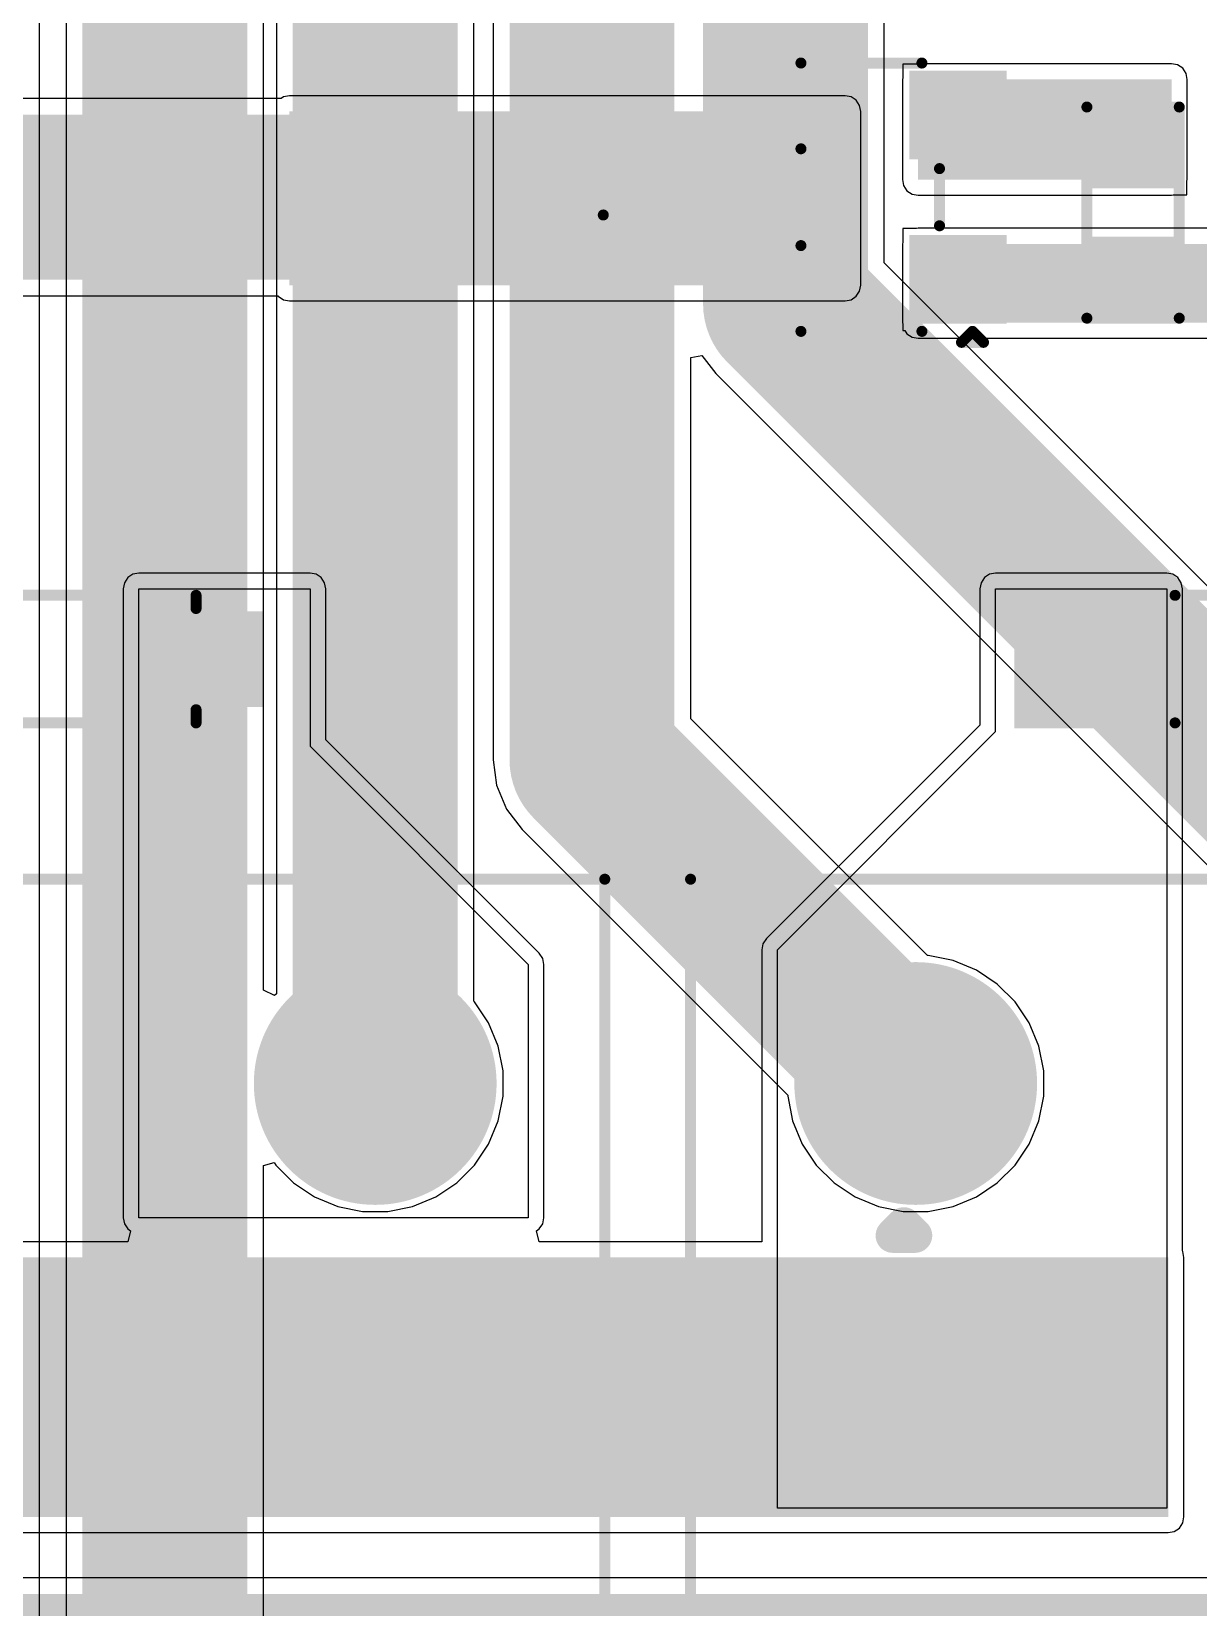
# Model space of a CAD drawing. Header units: millimetres. Extents: x -0.16 to 4.85, y -0.01 to 3.83.
# Drawn here: x 1.885 to 2.416, y 1.384 to 2.1 of the extents above; entities that cross this region are included whole.
import ezdxf

# ---------------------------------------------------------------- set-up
doc = ezdxf.new("R2010")
doc.units = ezdxf.units.MM
doc.header["$MEASUREMENT"] = 0
for name, color, linetype in [('BottomLayer', 5, 'Continuous'), ('BottomSolder', 6, 'Continuous'), ('MultiLayer', 9, 'Continuous'), ('PadHoleLayer', 156, 'Continuous'), ('TopLayer', 1, 'Continuous'), ('TopOverlay', 2, 'Continuous'), ('TopPaste', 8, 'Continuous'), ('TopSolder', 216, 'Continuous'), ('ViaHoleLayer', 16, 'Continuous')]:
    doc.layers.add(name, color=color, linetype=linetype)

# ---------------------------------------------------------------- blocks, each defined once
blk = doc.blocks.new('SOD_123_4')
at = {"layer": 'TopLayer'}
for points in [[(-0.043307, 0.01771655), (-0.043307, -0.01771655), (-0.0807086, -0.01771655), (-0.0807086, 0.01771655)], [(0.0807088, 0.01771655), (0.0807088, -0.01771655), (0.0433072, -0.01771655), (0.0433072, 0.01771655)]]:
    blk.add_hatch(color=1, dxfattribs=at).paths.add_polyline_path(points)
at = {"layer": 'TopOverlay'}
for points in [[(0.0379995, 0.0199994), (0.1109993, 0.0199994), (0.1109993, 0.0314954), (0.0379995, 0.0314954)], [(0.0834568, -0.031), (0.111, -0.031), (0.111, 0.031), (0.0834568, 0.031)], [(0.0379995, -0.031496), (0.1109993, -0.031496), (0.1109993, -0.02), (0.0379995, -0.02)]]:
    blk.add_hatch(color=2, dxfattribs=at).paths.add_polyline_path(points)
at = {"layer": 'TopPaste'}
for points in [[(-0.043307, 0.01771655), (-0.043307, -0.01771655), (-0.0807086, -0.01771655), (-0.0807086, 0.01771655)], [(0.0807088, 0.01771655), (0.0807088, -0.01771655), (0.0433072, -0.01771655), (0.0433072, 0.01771655)]]:
    blk.add_hatch(color=8, dxfattribs=at).paths.add_polyline_path(points)
at = {"layer": 'TopSolder'}
for points in [[(-0.039307, 0.02171655), (-0.039307, -0.02171655), (-0.0847086, -0.02171655), (-0.0847086, 0.02171655)], [(0.0847088, 0.02171655), (0.0847088, -0.02171655), (0.0393072, -0.02171655), (0.0393072, 0.02171655)]]:
    blk.add_hatch(color=216, dxfattribs=at).paths.add_polyline_path(points)
at = {"layer": 'TopOverlay', "const_width": 0.005}
for points in [[(-0.0539999, 0.029), (-0.0539999, 0.023)], [(0.0380001, 0.029), (-0.0539999, 0.029)], [(-0.0539999, -0.023), (-0.0539999, -0.029)], [(0.0380001, -0.029), (-0.0539999, -0.029)]]:
    blk.add_lwpolyline(points, dxfattribs=at)
at = {"layer": 'TopOverlay', "const_width": 0.0025}
for points in [[(-0.0552499, 0.029, 1), (-0.0527499, 0.029, 1)], [(-0.0552499, 0.029, 1), (-0.0527499, 0.029, 1)], [(0.0367501, 0.029, 1), (0.0392501, 0.029, 1)], [(-0.0552499, 0.023, 1), (-0.0527499, 0.023, 1)], [(-0.0552499, -0.023, 1), (-0.0527499, -0.023, 1)], [(-0.0552499, -0.029, 1), (-0.0527499, -0.029, 1)], [(-0.0552499, -0.029, 1), (-0.0527499, -0.029, 1)], [(0.0367501, -0.029, 1), (0.0392501, -0.029, 1)]]:
    blk.add_lwpolyline(points, format="xyb", close=True, dxfattribs=at)
blk = doc.blocks.new('SOD_123_5')
at = {"layer": 'TopLayer'}
for points in [[(-0.043307, 0.01771655), (-0.043307, -0.01771655), (-0.0807086, -0.01771655), (-0.0807086, 0.01771655)], [(0.0807088, 0.01771655), (0.0807088, -0.01771655), (0.0433072, -0.01771655), (0.0433072, 0.01771655)]]:
    blk.add_hatch(color=1, dxfattribs=at).paths.add_polyline_path(points)
at = {"layer": 'TopOverlay'}
for points in [[(0.0379995, 0.0199994), (0.1109993, 0.0199994), (0.1109993, 0.0314954), (0.0379995, 0.0314954)], [(0.0834568, -0.031), (0.111, -0.031), (0.111, 0.031), (0.0834568, 0.031)], [(0.0379995, -0.031496), (0.1109993, -0.031496), (0.1109993, -0.02), (0.0379995, -0.02)]]:
    blk.add_hatch(color=2, dxfattribs=at).paths.add_polyline_path(points)
at = {"layer": 'TopPaste'}
for points in [[(-0.043307, 0.01771655), (-0.043307, -0.01771655), (-0.0807086, -0.01771655), (-0.0807086, 0.01771655)], [(0.0807088, 0.01771655), (0.0807088, -0.01771655), (0.0433072, -0.01771655), (0.0433072, 0.01771655)]]:
    blk.add_hatch(color=8, dxfattribs=at).paths.add_polyline_path(points)
at = {"layer": 'TopSolder'}
for points in [[(-0.039307, 0.02171655), (-0.039307, -0.02171655), (-0.0847086, -0.02171655), (-0.0847086, 0.02171655)], [(0.0847088, 0.02171655), (0.0847088, -0.02171655), (0.0393072, -0.02171655), (0.0393072, 0.02171655)]]:
    blk.add_hatch(color=216, dxfattribs=at).paths.add_polyline_path(points)
at = {"layer": 'TopOverlay', "const_width": 0.005}
for points in [[(-0.0539999, 0.029), (-0.0539999, 0.023)], [(0.0380001, 0.029), (-0.0539999, 0.029)], [(-0.0539999, -0.023), (-0.0539999, -0.029)], [(0.0380001, -0.029), (-0.0539999, -0.029)]]:
    blk.add_lwpolyline(points, dxfattribs=at)
at = {"layer": 'TopOverlay', "const_width": 0.0025}
for points in [[(-0.0552499, 0.029, 1), (-0.0527499, 0.029, 1)], [(-0.0552499, 0.029, 1), (-0.0527499, 0.029, 1)], [(0.0367501, 0.029, 1), (0.0392501, 0.029, 1)], [(-0.0552499, 0.023, 1), (-0.0527499, 0.023, 1)], [(-0.0552499, -0.023, 1), (-0.0527499, -0.023, 1)], [(-0.0552499, -0.029, 1), (-0.0527499, -0.029, 1)], [(-0.0552499, -0.029, 1), (-0.0527499, -0.029, 1)], [(0.0367501, -0.029, 1), (0.0392501, -0.029, 1)]]:
    blk.add_lwpolyline(points, format="xyb", close=True, dxfattribs=at)
blk = doc.blocks.new('PE3817_M_12V_0V_12V_15')
at = {"layer": 'TopOverlay', "const_width": 0.005}
for points in [[(0.6811339, -0.8070866), (0.6811339, 0.8070866)], [(-0.6811338, -0.8070866), (0.6811339, -0.8070866)]]:
    blk.add_lwpolyline(points, dxfattribs=at)
at = {"layer": 'TopOverlay', "const_width": 0.0025}
blk.add_lwpolyline([(0.6798839, -0.8070866, 1), (0.6823839, -0.8070866, 1)], format="xyb", close=True, dxfattribs=at)
blk.add_lwpolyline([(0.6798839, -0.8070866, 1), (0.6823839, -0.8070866, 1)], format="xyb", close=True, dxfattribs=at)
blk = doc.blocks.new('RES_0603_59')
at = {"layer": 'TopLayer'}
for points in [[(-0.015, 0.0175), (-0.015, -0.0175), (-0.045, -0.0175), (-0.045, 0.0175)], [(0.045, 0.0175), (0.045, -0.0175), (0.015, -0.0175), (0.015, 0.0175)]]:
    blk.add_hatch(color=1, dxfattribs=at).paths.add_polyline_path(points)
at = {"layer": 'TopPaste'}
for points in [[(-0.015, 0.0175), (-0.015, -0.0175), (-0.045, -0.0175), (-0.045, 0.0175)], [(0.045, 0.0175), (0.045, -0.0175), (0.015, -0.0175), (0.015, 0.0175)]]:
    blk.add_hatch(color=8, dxfattribs=at).paths.add_polyline_path(points)
at = {"layer": 'TopSolder'}
for points in [[(-0.011, 0.0215), (-0.011, -0.0215), (-0.049, -0.0215), (-0.049, 0.0215)], [(0.049, 0.0215), (0.049, -0.0215), (0.011, -0.0215), (0.011, 0.0215)]]:
    blk.add_hatch(color=216, dxfattribs=at).paths.add_polyline_path(points)
at = {"layer": 'TopOverlay', "const_width": 0.005}
for points in [[(-0.048, 0.021), (-0.048, -0.021)], [(-0.048, 0.021), (0.048, 0.021)], [(0.048, 0.021), (0.048, -0.021)], [(-0.048, -0.021), (0.048, -0.021)]]:
    blk.add_lwpolyline(points, dxfattribs=at)
at = {"layer": 'TopOverlay', "const_width": 0.0025}
for points in [[(-0.04925, 0.021, 1), (-0.04675, 0.021, 1)], [(-0.04925, 0.021, 1), (-0.04675, 0.021, 1)], [(0.04675, 0.021, 1), (0.04925, 0.021, 1)], [(0.04675, 0.021, 1), (0.04925, 0.021, 1)], [(-0.04925, -0.021, 1), (-0.04675, -0.021, 1)], [(-0.04925, -0.021, 1), (-0.04675, -0.021, 1)], [(0.04675, -0.021, 1), (0.04925, -0.021, 1)], [(0.04675, -0.021, 1), (0.04925, -0.021, 1)]]:
    blk.add_lwpolyline(points, format="xyb", close=True, dxfattribs=at)
blk = doc.blocks.new('SOT_23_74')
at = {"layer": 'TopLayer'}
for points in [[(-0.01614175, 0.05748035), (0.01614175, 0.05748035), (0.01614175, 0.02125985), (-0.01614175, 0.02125985)], [(-0.05354335, -0.02125985), (-0.02125985, -0.02125985), (-0.02125985, -0.05748035), (-0.05354335, -0.05748035)], [(0.02125985, -0.02125985), (0.05354335, -0.02125985), (0.05354335, -0.05748035), (0.02125985, -0.05748035)]]:
    blk.add_hatch(color=1, dxfattribs=at).paths.add_polyline_path(points)
at = {"layer": 'TopPaste'}
for points in [[(-0.01614175, 0.05748035), (0.01614175, 0.05748035), (0.01614175, 0.02125985), (-0.01614175, 0.02125985)], [(-0.05354335, -0.02125985), (-0.02125985, -0.02125985), (-0.02125985, -0.05748035), (-0.05354335, -0.05748035)], [(0.02125985, -0.02125985), (0.05354335, -0.02125985), (0.05354335, -0.05748035), (0.02125985, -0.05748035)]]:
    blk.add_hatch(color=8, dxfattribs=at).paths.add_polyline_path(points)
at = {"layer": 'TopSolder'}
for points in [[(-0.02014175, 0.06148035), (0.02014175, 0.06148035), (0.02014175, 0.01725985), (-0.02014175, 0.01725985)], [(-0.05754335, -0.01725985), (-0.01725985, -0.01725985), (-0.01725985, -0.06148035), (-0.05754335, -0.06148035)], [(0.01725985, -0.01725985), (0.05754335, -0.01725985), (0.05754335, -0.06148035), (0.01725985, -0.06148035)]]:
    blk.add_hatch(color=216, dxfattribs=at).paths.add_polyline_path(points)
at = {"layer": 'TopOverlay', "const_width": 0.005}
for points in [[(-0.061, 0.032), (-0.022, 0.032)], [(-0.061, 0.032), (-0.061, -0.023)], [(0.022, 0.032), (0.061, 0.032)], [(0.061, 0.032), (0.061, -0.023)], [(-0.013, -0.031), (0.013, -0.031)], [(-0.066, -0.041), (-0.066, -0.051)], [(-0.066, -0.041), (-0.061, -0.046)], [(-0.061, -0.046), (-0.066, -0.051)]]:
    blk.add_lwpolyline(points, dxfattribs=at)
at = {"layer": 'TopOverlay', "const_width": 0.0025}
for points in [[(-0.06225, 0.032, 1), (-0.05975, 0.032, 1)], [(-0.06225, 0.032, 1), (-0.05975, 0.032, 1)], [(-0.02325, 0.032, 1), (-0.02075, 0.032, 1)], [(0.02075, 0.032, 1), (0.02325, 0.032, 1)], [(0.05975, 0.032, 1), (0.06225, 0.032, 1)], [(0.05975, 0.032, 1), (0.06225, 0.032, 1)], [(-0.06225, -0.023, 1), (-0.05975, -0.023, 1)], [(0.05975, -0.023, 1), (0.06225, -0.023, 1)], [(-0.01425, -0.031, 1), (-0.01175, -0.031, 1)], [(0.01175, -0.031, 1), (0.01425, -0.031, 1)], [(-0.06725, -0.041, 1), (-0.06475, -0.041, 1)], [(-0.06725, -0.041, 1), (-0.06475, -0.041, 1)], [(-0.06725, -0.051, 1), (-0.06475, -0.051, 1)], [(-0.06725, -0.051, 1), (-0.06475, -0.051, 1)], [(-0.06225, -0.046, 1), (-0.05975, -0.046, 1)], [(-0.06225, -0.046, 1), (-0.05975, -0.046, 1)]]:
    blk.add_lwpolyline(points, format="xyb", close=True, dxfattribs=at)
blk = doc.blocks.new('G5RL_1A_E_HRDC12_86')
at = {"layer": 'BottomLayer'}
h = blk.add_hatch(color=5, dxfattribs=at)
edge = h.paths.add_edge_path()
edge.add_arc((-0.492126, 0.1476378), 0.0511811, 0, 360)
h = blk.add_hatch(color=5, dxfattribs=at)
edge = h.paths.add_edge_path()
edge.add_arc((0.2952756, 0.1476378), 0.0511811, 0, 360)
h = blk.add_hatch(color=5, dxfattribs=at)
edge = h.paths.add_edge_path()
edge.add_arc((0.492126, 0.1476378), 0.0511811, 0, 360)
h = blk.add_hatch(color=5, dxfattribs=at)
edge = h.paths.add_edge_path()
edge.add_arc((-0.492126, -0.1476378), 0.0511811, 0, 360)
h = blk.add_hatch(color=5, dxfattribs=at)
edge = h.paths.add_edge_path()
edge.add_arc((0.2952756, -0.1476378), 0.0511811, 0, 360)
h = blk.add_hatch(color=5, dxfattribs=at)
edge = h.paths.add_edge_path()
edge.add_arc((0.492126, -0.1476378), 0.0511811, 0, 360)
at = {"layer": 'BottomSolder'}
h = blk.add_hatch(color=6, dxfattribs=at)
edge = h.paths.add_edge_path()
edge.add_arc((-0.492126, 0.1476378), 0.0551811, 0, 360)
h = blk.add_hatch(color=6, dxfattribs=at)
edge = h.paths.add_edge_path()
edge.add_arc((0.2952756, 0.1476378), 0.0551811, 0, 360)
h = blk.add_hatch(color=6, dxfattribs=at)
edge = h.paths.add_edge_path()
edge.add_arc((0.492126, 0.1476378), 0.0551811, 0, 360)
h = blk.add_hatch(color=6, dxfattribs=at)
edge = h.paths.add_edge_path()
edge.add_arc((-0.492126, -0.1476378), 0.0551811, 0, 360)
h = blk.add_hatch(color=6, dxfattribs=at)
edge = h.paths.add_edge_path()
edge.add_arc((0.2952756, -0.1476378), 0.0551811, 0, 360)
h = blk.add_hatch(color=6, dxfattribs=at)
edge = h.paths.add_edge_path()
edge.add_arc((0.492126, -0.1476378), 0.0551811, 0, 360)
at = {"layer": 'MultiLayer'}
h = blk.add_hatch(color=9, dxfattribs=at)
edge = h.paths.add_edge_path()
edge.add_arc((-0.492126, 0.1476378), 0.0511811, 0, 360)
h = blk.add_hatch(color=9, dxfattribs=at)
edge = h.paths.add_edge_path()
edge.add_arc((0.2952756, 0.1476378), 0.0511811, 0, 360)
h = blk.add_hatch(color=9, dxfattribs=at)
edge = h.paths.add_edge_path()
edge.add_arc((0.492126, 0.1476378), 0.0511811, 0, 360)
h = blk.add_hatch(color=9, dxfattribs=at)
edge = h.paths.add_edge_path()
edge.add_arc((-0.492126, -0.1476378), 0.0511811, 0, 360)
h = blk.add_hatch(color=9, dxfattribs=at)
edge = h.paths.add_edge_path()
edge.add_arc((0.2952756, -0.1476378), 0.0511811, 0, 360)
h = blk.add_hatch(color=9, dxfattribs=at)
edge = h.paths.add_edge_path()
edge.add_arc((0.492126, -0.1476378), 0.0511811, 0, 360)
at = {"layer": 'PadHoleLayer'}
h = blk.add_hatch(color=156, dxfattribs=at)
edge = h.paths.add_edge_path()
edge.add_arc((-0.492126, 0.1476378), 0.0255905, 0, 360)
h = blk.add_hatch(color=156, dxfattribs=at)
edge = h.paths.add_edge_path()
edge.add_arc((0.2952756, 0.1476378), 0.0255905, 0, 360)
h = blk.add_hatch(color=156, dxfattribs=at)
edge = h.paths.add_edge_path()
edge.add_arc((0.492126, 0.1476378), 0.0255905, 0, 360)
h = blk.add_hatch(color=156, dxfattribs=at)
edge = h.paths.add_edge_path()
edge.add_arc((-0.492126, -0.1476378), 0.0255905, 0, 360)
h = blk.add_hatch(color=156, dxfattribs=at)
edge = h.paths.add_edge_path()
edge.add_arc((0.2952756, -0.1476378), 0.0255905, 0, 360)
h = blk.add_hatch(color=156, dxfattribs=at)
edge = h.paths.add_edge_path()
edge.add_arc((0.492126, -0.1476378), 0.0255905, 0, 360)
at = {"layer": 'TopLayer'}
h = blk.add_hatch(color=1, dxfattribs=at)
edge = h.paths.add_edge_path()
edge.add_arc((-0.492126, 0.1476378), 0.0511811, 0, 360)
h = blk.add_hatch(color=1, dxfattribs=at)
edge = h.paths.add_edge_path()
edge.add_arc((0.2952756, 0.1476378), 0.0511811, 0, 360)
h = blk.add_hatch(color=1, dxfattribs=at)
edge = h.paths.add_edge_path()
edge.add_arc((0.492126, 0.1476378), 0.0511811, 0, 360)
h = blk.add_hatch(color=1, dxfattribs=at)
edge = h.paths.add_edge_path()
edge.add_arc((-0.492126, -0.1476378), 0.0511811, 0, 360)
h = blk.add_hatch(color=1, dxfattribs=at)
edge = h.paths.add_edge_path()
edge.add_arc((0.2952756, -0.1476378), 0.0511811, 0, 360)
h = blk.add_hatch(color=1, dxfattribs=at)
edge = h.paths.add_edge_path()
edge.add_arc((0.492126, -0.1476378), 0.0511811, 0, 360)
at = {"layer": 'TopSolder'}
h = blk.add_hatch(color=216, dxfattribs=at)
edge = h.paths.add_edge_path()
edge.add_arc((-0.492126, 0.1476378), 0.0551811, 0, 360)
h = blk.add_hatch(color=216, dxfattribs=at)
edge = h.paths.add_edge_path()
edge.add_arc((0.2952756, 0.1476378), 0.0551811, 0, 360)
h = blk.add_hatch(color=216, dxfattribs=at)
edge = h.paths.add_edge_path()
edge.add_arc((0.492126, 0.1476378), 0.0551811, 0, 360)
h = blk.add_hatch(color=216, dxfattribs=at)
edge = h.paths.add_edge_path()
edge.add_arc((-0.492126, -0.1476378), 0.0551811, 0, 360)
h = blk.add_hatch(color=216, dxfattribs=at)
edge = h.paths.add_edge_path()
edge.add_arc((0.2952756, -0.1476378), 0.0551811, 0, 360)
h = blk.add_hatch(color=216, dxfattribs=at)
edge = h.paths.add_edge_path()
edge.add_arc((0.492126, -0.1476378), 0.0551811, 0, 360)
at = {"layer": 'TopOverlay'}
for points, const_width in [([(-0.585, -0.25), (-0.585, 0.252)], 0.005), ([(0.559, 0.252), (-0.585, 0.252)], 0.005), ([(0.559, -0.25), (0.559, 0.252)], 0.005), ([(-0.428, -0.153), (-0.423, -0.148)], 0.015748), ([(-0.423, -0.158), (-0.423, -0.148)], 0.015748), ([(-0.423, -0.158), (-0.428, -0.153)], 0.015748), ([(0.559, -0.25), (-0.585, -0.25)], 0.005)]:
    blk.add_lwpolyline(points, dxfattribs=dict(at, const_width=const_width))
for points, const_width in [([(-0.58625, 0.252, 1), (-0.58375, 0.252, 1)], 0.0025), ([(-0.58625, 0.252, 1), (-0.58375, 0.252, 1)], 0.0025), ([(0.55775, 0.252, 1), (0.56025, 0.252, 1)], 0.0025), ([(0.55775, 0.252, 1), (0.56025, 0.252, 1)], 0.0025), ([(-0.426937, -0.148, 1), (-0.419063, -0.148, 1)], 0.007874), ([(-0.426937, -0.148, 1), (-0.419063, -0.148, 1)], 0.007874), ([(-0.431937, -0.153, 1), (-0.424063, -0.153, 1)], 0.007874), ([(-0.431937, -0.153, 1), (-0.424063, -0.153, 1)], 0.007874), ([(-0.426937, -0.158, 1), (-0.419063, -0.158, 1)], 0.007874), ([(-0.426937, -0.158, 1), (-0.419063, -0.158, 1)], 0.007874), ([(-0.58625, -0.25, 1), (-0.58375, -0.25, 1)], 0.0025), ([(-0.58625, -0.25, 1), (-0.58375, -0.25, 1)], 0.0025), ([(0.55775, -0.25, 1), (0.56025, -0.25, 1)], 0.0025), ([(0.55775, -0.25, 1), (0.56025, -0.25, 1)], 0.0025)]:
    blk.add_lwpolyline(points, format="xyb", close=True, dxfattribs=dict(at, const_width=const_width))
blk = doc.blocks.new('G5RL_1A_E_HRDC12_87')
at = {"layer": 'BottomLayer'}
h = blk.add_hatch(color=5, dxfattribs=at)
edge = h.paths.add_edge_path()
edge.add_arc((-0.492126, 0.1476378), 0.0511811, 0, 360)
h = blk.add_hatch(color=5, dxfattribs=at)
edge = h.paths.add_edge_path()
edge.add_arc((0.2952756, 0.1476378), 0.0511811, 0, 360)
h = blk.add_hatch(color=5, dxfattribs=at)
edge = h.paths.add_edge_path()
edge.add_arc((0.492126, 0.1476378), 0.0511811, 0, 360)
h = blk.add_hatch(color=5, dxfattribs=at)
edge = h.paths.add_edge_path()
edge.add_arc((-0.492126, -0.1476378), 0.0511811, 0, 360)
h = blk.add_hatch(color=5, dxfattribs=at)
edge = h.paths.add_edge_path()
edge.add_arc((0.2952756, -0.1476378), 0.0511811, 0, 360)
h = blk.add_hatch(color=5, dxfattribs=at)
edge = h.paths.add_edge_path()
edge.add_arc((0.492126, -0.1476378), 0.0511811, 0, 360)
at = {"layer": 'BottomSolder'}
h = blk.add_hatch(color=6, dxfattribs=at)
edge = h.paths.add_edge_path()
edge.add_arc((-0.492126, 0.1476378), 0.0551811, 0, 360)
h = blk.add_hatch(color=6, dxfattribs=at)
edge = h.paths.add_edge_path()
edge.add_arc((0.2952756, 0.1476378), 0.0551811, 0, 360)
h = blk.add_hatch(color=6, dxfattribs=at)
edge = h.paths.add_edge_path()
edge.add_arc((0.492126, 0.1476378), 0.0551811, 0, 360)
h = blk.add_hatch(color=6, dxfattribs=at)
edge = h.paths.add_edge_path()
edge.add_arc((-0.492126, -0.1476378), 0.0551811, 0, 360)
h = blk.add_hatch(color=6, dxfattribs=at)
edge = h.paths.add_edge_path()
edge.add_arc((0.2952756, -0.1476378), 0.0551811, 0, 360)
h = blk.add_hatch(color=6, dxfattribs=at)
edge = h.paths.add_edge_path()
edge.add_arc((0.492126, -0.1476378), 0.0551811, 0, 360)
at = {"layer": 'MultiLayer'}
h = blk.add_hatch(color=9, dxfattribs=at)
edge = h.paths.add_edge_path()
edge.add_arc((-0.492126, 0.1476378), 0.0511811, 0, 360)
h = blk.add_hatch(color=9, dxfattribs=at)
edge = h.paths.add_edge_path()
edge.add_arc((0.2952756, 0.1476378), 0.0511811, 0, 360)
h = blk.add_hatch(color=9, dxfattribs=at)
edge = h.paths.add_edge_path()
edge.add_arc((0.492126, 0.1476378), 0.0511811, 0, 360)
h = blk.add_hatch(color=9, dxfattribs=at)
edge = h.paths.add_edge_path()
edge.add_arc((-0.492126, -0.1476378), 0.0511811, 0, 360)
h = blk.add_hatch(color=9, dxfattribs=at)
edge = h.paths.add_edge_path()
edge.add_arc((0.2952756, -0.1476378), 0.0511811, 0, 360)
h = blk.add_hatch(color=9, dxfattribs=at)
edge = h.paths.add_edge_path()
edge.add_arc((0.492126, -0.1476378), 0.0511811, 0, 360)
at = {"layer": 'PadHoleLayer'}
h = blk.add_hatch(color=156, dxfattribs=at)
edge = h.paths.add_edge_path()
edge.add_arc((-0.492126, 0.1476378), 0.0255905, 0, 360)
h = blk.add_hatch(color=156, dxfattribs=at)
edge = h.paths.add_edge_path()
edge.add_arc((0.2952756, 0.1476378), 0.0255905, 0, 360)
h = blk.add_hatch(color=156, dxfattribs=at)
edge = h.paths.add_edge_path()
edge.add_arc((0.492126, 0.1476378), 0.0255905, 0, 360)
h = blk.add_hatch(color=156, dxfattribs=at)
edge = h.paths.add_edge_path()
edge.add_arc((-0.492126, -0.1476378), 0.0255905, 0, 360)
h = blk.add_hatch(color=156, dxfattribs=at)
edge = h.paths.add_edge_path()
edge.add_arc((0.2952756, -0.1476378), 0.0255905, 0, 360)
h = blk.add_hatch(color=156, dxfattribs=at)
edge = h.paths.add_edge_path()
edge.add_arc((0.492126, -0.1476378), 0.0255905, 0, 360)
at = {"layer": 'TopLayer'}
h = blk.add_hatch(color=1, dxfattribs=at)
edge = h.paths.add_edge_path()
edge.add_arc((-0.492126, 0.1476378), 0.0511811, 0, 360)
h = blk.add_hatch(color=1, dxfattribs=at)
edge = h.paths.add_edge_path()
edge.add_arc((0.2952756, 0.1476378), 0.0511811, 0, 360)
h = blk.add_hatch(color=1, dxfattribs=at)
edge = h.paths.add_edge_path()
edge.add_arc((0.492126, 0.1476378), 0.0511811, 0, 360)
h = blk.add_hatch(color=1, dxfattribs=at)
edge = h.paths.add_edge_path()
edge.add_arc((-0.492126, -0.1476378), 0.0511811, 0, 360)
h = blk.add_hatch(color=1, dxfattribs=at)
edge = h.paths.add_edge_path()
edge.add_arc((0.2952756, -0.1476378), 0.0511811, 0, 360)
h = blk.add_hatch(color=1, dxfattribs=at)
edge = h.paths.add_edge_path()
edge.add_arc((0.492126, -0.1476378), 0.0511811, 0, 360)
at = {"layer": 'TopSolder'}
h = blk.add_hatch(color=216, dxfattribs=at)
edge = h.paths.add_edge_path()
edge.add_arc((-0.492126, 0.1476378), 0.0551811, 0, 360)
h = blk.add_hatch(color=216, dxfattribs=at)
edge = h.paths.add_edge_path()
edge.add_arc((0.2952756, 0.1476378), 0.0551811, 0, 360)
h = blk.add_hatch(color=216, dxfattribs=at)
edge = h.paths.add_edge_path()
edge.add_arc((0.492126, 0.1476378), 0.0551811, 0, 360)
h = blk.add_hatch(color=216, dxfattribs=at)
edge = h.paths.add_edge_path()
edge.add_arc((-0.492126, -0.1476378), 0.0551811, 0, 360)
h = blk.add_hatch(color=216, dxfattribs=at)
edge = h.paths.add_edge_path()
edge.add_arc((0.2952756, -0.1476378), 0.0551811, 0, 360)
h = blk.add_hatch(color=216, dxfattribs=at)
edge = h.paths.add_edge_path()
edge.add_arc((0.492126, -0.1476378), 0.0551811, 0, 360)
at = {"layer": 'TopOverlay'}
for points, const_width in [([(-0.585, -0.25), (-0.585, 0.252)], 0.005), ([(0.559, 0.252), (-0.585, 0.252)], 0.005), ([(0.559, -0.25), (0.559, 0.252)], 0.005), ([(-0.428, -0.153), (-0.423, -0.148)], 0.015748), ([(-0.423, -0.158), (-0.423, -0.148)], 0.015748), ([(-0.423, -0.158), (-0.428, -0.153)], 0.015748), ([(0.559, -0.25), (-0.585, -0.25)], 0.005)]:
    blk.add_lwpolyline(points, dxfattribs=dict(at, const_width=const_width))
for points, const_width in [([(-0.58625, 0.252, 1), (-0.58375, 0.252, 1)], 0.0025), ([(-0.58625, 0.252, 1), (-0.58375, 0.252, 1)], 0.0025), ([(0.55775, 0.252, 1), (0.56025, 0.252, 1)], 0.0025), ([(0.55775, 0.252, 1), (0.56025, 0.252, 1)], 0.0025), ([(-0.426937, -0.148, 1), (-0.419063, -0.148, 1)], 0.007874), ([(-0.426937, -0.148, 1), (-0.419063, -0.148, 1)], 0.007874), ([(-0.431937, -0.153, 1), (-0.424063, -0.153, 1)], 0.007874), ([(-0.431937, -0.153, 1), (-0.424063, -0.153, 1)], 0.007874), ([(-0.426937, -0.158, 1), (-0.419063, -0.158, 1)], 0.007874), ([(-0.426937, -0.158, 1), (-0.419063, -0.158, 1)], 0.007874), ([(-0.58625, -0.25, 1), (-0.58375, -0.25, 1)], 0.0025), ([(-0.58625, -0.25, 1), (-0.58375, -0.25, 1)], 0.0025), ([(0.55775, -0.25, 1), (0.56025, -0.25, 1)], 0.0025), ([(0.55775, -0.25, 1), (0.56025, -0.25, 1)], 0.0025)]:
    blk.add_lwpolyline(points, format="xyb", close=True, dxfattribs=dict(at, const_width=const_width))

msp = doc.modelspace()

# ---------------------------------------------------------------- hatches: boundary and pattern name
at = {"layer": 'BottomLayer'}
h = msp.add_hatch(color=5, dxfattribs=at)
edge = h.paths.add_edge_path()
edge.add_arc((2.3443701, 2.0584016), 0.011811, 0, 360)
at = {"layer": 'BottomSolder'}
h = msp.add_hatch(color=6, dxfattribs=at)
edge = h.paths.add_edge_path()
edge.add_arc((2.3443701, 2.0584016), 0.015811, 0, 360)
at = {"layer": 'TopLayer'}
for points in [[(2.2882598, 2.033), (2.4035, 2.033), (2.4035, 2.0785434), (2.2882598, 2.0785434)], [(2.0024393, 1.985), (2.2550691, 1.985), (2.2550691, 2.064), (2.0024393, 2.064)], [(2.2537718, 1.99937), (2.2537718, 2.05037), (2.16263, 2.05037), (2.16263, 1.99937)], [(2.2882598, 1.968), (2.4635, 1.968), (2.4635, 2.0037402), (2.2882598, 2.0037402)], [(2.4020002, 1.543), (1.2440002, 1.543), (1.2440002, 1.4250002), (2.4020002, 1.4250002)]]:
    msp.add_hatch(color=1, dxfattribs=at).paths.add_polyline_path(points)
h = msp.add_hatch(color=1, dxfattribs=at)
edge = h.paths.add_edge_path()
edge.add_arc((2.3443701, 2.0584016), 0.011811, 0, 360)
at = {"layer": 'TopSolder'}
h = msp.add_hatch(color=216, dxfattribs=at)
edge = h.paths.add_edge_path()
edge.add_arc((2.3443701, 2.0584016), 0.015811, 0, 360)
at = {"layer": 'ViaHoleLayer'}
h = msp.add_hatch(color=16, dxfattribs=at)
edge = h.paths.add_edge_path()
edge.add_arc((2.3443701, 2.0584016), 0.0059055, 0, 360)

# ---------------------------------------------------------------- linework, layer by layer
at = {"layer": 'BottomLayer'}
for p, q in [((1.888884, 0.3457627), (1.888884, 3.0869832)), ((2.095116, 2.5004439), (2.095116, 1.7692441)), ((1.9008916, 2.4199488), (1.9008916, 0.5981786)), ((1.9906596, 1.6645393), (1.9906596, 2.4013572)), ((2.272884, 1.9951113), (2.272884, 2.3375859)), ((1.9965727, 2.162), (1.9965727, 1.6628066)), ((2.0863407, 1.6594595), (2.0863407, 2.162)), ((2.5877512, 1.6802441), (2.272884, 1.9951113)), ((2.184884, 1.9520733), (2.189884, 1.9530941)), ((2.184884, 1.7878357), (2.184884, 1.9520733)), ((2.189884, 1.9530941), (2.1962622, 1.9447819)), ((2.1962622, 1.9447819), (2.5242756, 1.6167685)), ((2.2924756, 1.6802441), (2.184884, 1.7878357)), ((2.095116, 1.7692441), (2.0966454, 1.7576273)), ((2.0966454, 1.7576273), (2.1011293, 1.7468021)), ((2.1011293, 1.7468021), (2.1082622, 1.7375063)), ((2.1082622, 1.7375063), (2.229, 1.6167685)), ((2.2929114, 1.6802441), (2.2924756, 1.6802441)), ((2.3041519, 1.6780082), (2.2929114, 1.6802441)), ((2.3147402, 1.6736224), (2.3041519, 1.6780082)), ((2.3242694, 1.6672552), (2.3147402, 1.6736224)), ((1.9956596, 1.6620956), (1.9906596, 1.6645393)), ((1.9965727, 1.6628066), (1.9956596, 1.6620956)), ((2.3323733, 1.6591513), (2.3242694, 1.6672552)), ((2.0866489, 1.6591513), (2.0863407, 1.6594595)), ((2.0930161, 1.6496221), (2.0866489, 1.6591513)), ((2.3387405, 1.6496221), (2.3323733, 1.6591513)), ((2.0974019, 1.6390338), (2.0930161, 1.6496221)), ((2.3431263, 1.6390338), (2.3387405, 1.6496221)), ((2.0996378, 1.6277933), (2.0974019, 1.6390338)), ((2.3453622, 1.6277933), (2.3431263, 1.6390338)), ((2.0996378, 1.6163327), (2.0996378, 1.6277933)), ((2.3453622, 1.6163327), (2.3453622, 1.6277933)), ((2.0974019, 1.6050922), (2.0996378, 1.6163327)), ((2.229, 1.6167685), (2.229, 1.6163327)), ((2.229, 1.6163327), (2.2312359, 1.6050922)), ((2.3431263, 1.6050922), (2.3453622, 1.6163327)), ((2.0930161, 1.5945039), (2.0974019, 1.6050922)), ((2.2312359, 1.6050922), (2.2356217, 1.5945039)), ((2.3387405, 1.5945039), (2.3431263, 1.6050922)), ((2.0866489, 1.5849747), (2.0930161, 1.5945039)), ((2.2356217, 1.5945039), (2.2419889, 1.5849747)), ((2.3323733, 1.5849747), (2.3387405, 1.5945039)), ((1.9906596, 1.5847507), (1.9954443, 1.5862022)), ((1.9906596, 0.8719737), (1.9906596, 1.5847507)), ((1.9954443, 1.5862022), (1.9962645, 1.5849747)), ((1.9962645, 1.5849747), (2.0043684, 1.5768708)), ((2.078545, 1.5768708), (2.0866489, 1.5849747)), ((2.2419889, 1.5849747), (2.2500928, 1.5768708)), ((2.3242694, 1.5768708), (2.3323733, 1.5849747)), ((2.0043684, 1.5768708), (2.0138976, 1.5705036)), ((2.0690158, 1.5705036), (2.078545, 1.5768708)), ((2.2500928, 1.5768708), (2.259622, 1.5705036)), ((2.3147402, 1.5705036), (2.3242694, 1.5768708)), ((2.0138976, 1.5705036), (2.0244859, 1.5661178)), ((2.0584275, 1.5661178), (2.0690158, 1.5705036)), ((2.259622, 1.5705036), (2.2702103, 1.5661178)), ((2.3041519, 1.5661178), (2.3147402, 1.5705036)), ((2.0244859, 1.5661178), (2.0357264, 1.5638819)), ((2.0357264, 1.5638819), (2.047187, 1.5638819)), ((2.047187, 1.5638819), (2.0584275, 1.5661178)), ((2.2702103, 1.5661178), (2.2814508, 1.5638819)), ((2.2814508, 1.5638819), (2.2929114, 1.5638819)), ((2.2929114, 1.5638819), (2.3041519, 1.5661178))]:
    msp.add_line(p, q, dxfattribs=at)
at = {"layer": 'BottomLayer', "const_width": 0.075}
for points in [[(2.14, 1.7692441), (2.14, 2.742)], [(1.9457756, 0.5981786), (1.9457756, 2.4199488)], [(2.228, 1.9765197), (2.228, 2.355)], [(2.0414567, 1.622063), (2.0414567, 2.162)], [(2.228, 1.9765197), (2.5824567, 1.622063)], [(2.14, 1.7692441), (2.2871811, 1.622063)]]:
    msp.add_lwpolyline(points, dxfattribs=at)
at = {"layer": 'BottomLayer', "const_width": 0.0375}
for points in [[(2.20925, 1.9765197, 1), (2.24675, 1.9765197, 1)], [(2.20925, 1.9765197, 1), (2.24675, 1.9765197, 1)], [(2.12125, 1.7692441, 1), (2.15875, 1.7692441, 1)], [(2.12125, 1.7692441, 1), (2.15875, 1.7692441, 1)], [(2.0227067, 1.622063, 1), (2.0602067, 1.622063, 1)], [(2.2684311, 1.622063, 1), (2.3059311, 1.622063, 1)]]:
    msp.add_lwpolyline(points, format="xyb", close=True, dxfattribs=at)
at = {"layer": 'TopLayer'}
for p, q in [((2.2875701, 2.0855433), (2.2812599, 2.0855433)), ((2.2812599, 2.0855433), (2.2812599, 2.0792331)), ((2.2882598, 2.0856805), (2.2875701, 2.0855433)), ((2.4035, 2.0856805), (2.2882598, 2.0856805)), ((2.4062312, 2.0851372), (2.4035, 2.0856805)), ((2.4085467, 2.0835901), (2.4062312, 2.0851372)), ((2.2812599, 2.0792331), (2.2811227, 2.0785434)), ((2.2811227, 2.0785434), (2.2811227, 2.033)), ((2.4100938, 2.0812746), (2.4085467, 2.0835901)), ((2.4106371, 2.0785434), (2.4100938, 2.0812746)), ((2.4106371, 2.033), (2.4106371, 2.0785434)), ((2.0024393, 2.0711371), (1.9997081, 2.0705938)), ((2.2550691, 2.0711371), (2.0024393, 2.0711371)), ((2.2578003, 2.0705938), (2.2550691, 2.0711371)), ((1.9986458, 2.069884), (1.518, 2.069884)), ((1.9997081, 2.0705938), (1.9986458, 2.069884)), ((2.2601158, 2.0690467), (2.2578003, 2.0705938)), ((2.2616629, 2.0667312), (2.2601158, 2.0690467)), ((2.2622062, 2.064), (2.2616629, 2.0667312)), ((2.2622062, 1.985), (2.2622062, 2.064)), ((2.2811227, 2.033), (2.281666, 2.0302688)), ((2.281666, 2.0302688), (2.2832131, 2.0279533)), ((2.2832131, 2.0279533), (2.2855286, 2.0264062)), ((2.4105, 2.0323108), (2.4106371, 2.033)), ((2.4105, 2.026), (2.4105, 2.0323108)), ((2.2855286, 2.0264062), (2.2882598, 2.0258629)), ((2.2882598, 2.0258629), (2.4035, 2.0258629)), ((2.4035, 2.0258629), (2.4041892, 2.026)), ((2.4041892, 2.026), (2.4105, 2.026)), ((2.2875701, 2.0107401), (2.2812599, 2.0107401)), ((2.2812599, 2.0107401), (2.2812599, 2.0044299)), ((2.2882598, 2.0108773), (2.2875701, 2.0107401)), ((2.4635, 2.0108773), (2.2882598, 2.0108773)), ((2.2812599, 2.0044299), (2.2811227, 2.0037402)), ((2.2811227, 2.0037402), (2.2811227, 1.968)), ((2.2616629, 1.9822688), (2.2622062, 1.985)), ((1.5365916, 1.980116), (1.9972839, 1.980116)), ((1.9972839, 1.980116), (1.9973926, 1.9799533)), ((1.9973926, 1.9799533), (1.9997081, 1.9784062)), ((1.9997081, 1.9784062), (2.0024393, 1.9778629)), ((2.0024393, 1.9778629), (2.2550691, 1.9778629)), ((2.2550691, 1.9778629), (2.2578003, 1.9784062)), ((2.2578003, 1.9784062), (2.2601158, 1.9799533)), ((2.2601158, 1.9799533), (2.2616629, 1.9822688)), ((2.2811227, 1.968), (2.2812599, 1.9673103)), ((2.2812599, 1.9673103), (2.2812599, 1.9644567)), ((2.2812599, 1.9644567), (2.2822086, 1.9644567)), ((2.2822086, 1.9644567), (2.2832131, 1.9629533)), ((2.2832131, 1.9629533), (2.2855286, 1.9614062)), ((2.2855286, 1.9614062), (2.2882598, 1.9608629)), ((2.2882598, 1.9608629), (2.4635, 1.9608629)), ((1.9274062, 1.8497312), (1.9268629, 1.847)), ((1.9289533, 1.8520467), (1.9274062, 1.8497312)), ((1.9312688, 1.8535938), (1.9289533, 1.8520467)), ((1.934, 1.8541371), (1.9312688, 1.8535938)), ((2.0118531, 1.8541371), (1.934, 1.8541371)), ((2.0145843, 1.8535938), (2.0118531, 1.8541371)), ((2.0168998, 1.8520467), (2.0145843, 1.8535938)), ((2.0184469, 1.8497312), (2.0168998, 1.8520467)), ((2.0189902, 1.847), (2.0184469, 1.8497312)), ((2.316874, 1.8497312), (2.3163307, 1.847)), ((2.3184211, 1.8520467), (2.316874, 1.8497312)), ((2.3207366, 1.8535938), (2.3184211, 1.8520467)), ((2.3234678, 1.8541371), (2.3207366, 1.8535938)), ((2.4013209, 1.8541371), (2.3234678, 1.8541371)), ((2.4040521, 1.8535938), (2.4013209, 1.8541371)), ((2.4063676, 1.8520467), (2.4040521, 1.8535938)), ((2.4079147, 1.8497312), (2.4063676, 1.8520467)), ((2.408458, 1.847), (2.4079147, 1.8497312)), ((1.9268629, 1.847), (1.9268629, 1.561)), ((1.934, 1.561), (1.934, 1.847)), ((1.934, 1.847), (2.0118531, 1.847)), ((2.0118531, 1.847), (2.0118531, 1.7753516)), ((2.0189902, 1.7783079), (2.0189902, 1.847)), ((2.3163307, 1.847), (2.3163307, 1.784991)), ((2.3234678, 1.7820347), (2.3234678, 1.847)), ((2.3234678, 1.847), (2.4013209, 1.847)), ((2.4013209, 1.847), (2.4013209, 1.429)), ((2.408458, 1.5459347), (2.408458, 1.847)), ((2.3163307, 1.784991), (2.2192742, 1.6879348)), ((2.1160467, 1.6812517), (2.0189902, 1.7783079)), ((2.2243209, 1.6828881), (2.3234678, 1.7820347)), ((2.0118531, 1.7753516), (2.111, 1.676205)), ((2.2177271, 1.6856194), (2.2171838, 1.6828881)), ((2.2192742, 1.6879348), (2.2177271, 1.6856194)), ((2.1175938, 1.6789363), (2.1160467, 1.6812517)), ((2.1181371, 1.676205), (2.1175938, 1.6789363)), ((2.2171838, 1.6828881), (2.2171838, 1.5501371)), ((2.2243209, 1.429), (2.2243209, 1.6828881)), ((2.111, 1.676205), (2.111, 1.561)), ((2.1181371, 1.561), (2.1181371, 1.676205)), ((1.9268629, 1.561), (1.9274062, 1.5582688)), ((1.9274062, 1.5582688), (1.9289533, 1.5559533)), ((1.9289533, 1.5559533), (1.9301748, 1.5551371)), ((1.9301748, 1.5551371), (1.9290526, 1.5501371)), ((2.111, 1.561), (1.934, 1.561)), ((2.1148252, 1.5551371), (2.1160467, 1.5559533)), ((2.1159474, 1.5501371), (2.1148252, 1.5551371)), ((2.1160467, 1.5559533), (2.1175938, 1.5582688)), ((2.1175938, 1.5582688), (2.1181371, 1.561)), ((1.9290526, 1.5501371), (1.8713712, 1.5501371)), ((2.2171838, 1.5501371), (2.1159474, 1.5501371)), ((2.408594, 1.5457312), (2.408458, 1.5459347)), ((2.4091373, 1.543), (2.408594, 1.5457312)), ((2.4091373, 1.4250002), (2.4091373, 1.543)), ((2.4013209, 1.429), (2.2243209, 1.429)), ((2.4047314, 1.4184064), (2.4070469, 1.4199535)), ((2.4070469, 1.4199535), (2.408594, 1.422269)), ((2.408594, 1.422269), (2.4091373, 1.4250002)), ((1.3192351, 1.4178631), (2.4020002, 1.4178631)), ((2.4020002, 1.4178631), (2.4047314, 1.4184064)), ((2.5358204, 1.397333), (1.2651796, 1.397333))]:
    msp.add_line(p, q, dxfattribs=at)
for points, const_width in [([(2.3073701, 2.0634016), (2.3573701, 2.0634016)], 0.025), ([(1.518, 2.025), (2.191, 2.025)], 0.075), ([(2.287181, 1.622063), (2.2871811, 1.622063)], 0.025), ([(1.258, 1.38), (2.543, 1.38)], 0.02)]:
    msp.add_lwpolyline(points, dxfattribs=dict(at, const_width=const_width))
for points, const_width in [([(2.3011201, 2.0634016, 1), (2.3136201, 2.0634016, 1)], 0.0125), ([(2.3511201, 2.0634016, 1), (2.3636201, 2.0634016, 1)], 0.0125), ([(2.17225, 2.025, 1), (2.20975, 2.025, 1)], 0.0375), ([(2.280931, 1.622063, 1), (2.293431, 1.622063, 1)], 0.0125), ([(2.2809311, 1.622063, 1), (2.2934311, 1.622063, 1)], 0.0125)]:
    msp.add_lwpolyline(points, format="xyb", close=True, dxfattribs=dict(at, const_width=const_width))

# ---------------------------------------------------------------- block references
msp.add_blockref('PE3817_M_12V_0V_12V_15', (1.464, 2.824))
for name, p, rotation in [('SOT_23_74', (2.267, 2.025), 90), ('RES_0603_59', (2.386, 2.018), 90), ('SOD_123_5', (1.906, 1.815), 180), ('SOD_123_4', (2.4430868, 1.815), 180), ('G5RL_1A_E_HRDC12_87', (1.8938189, 1.129937), 270), ('G5RL_1A_E_HRDC12_86', (2.4348189, 1.129937), 270)]:
    msp.add_blockref(name, p, dxfattribs=dict(rotation=rotation))

doc.saveas('drawing.dxf')
